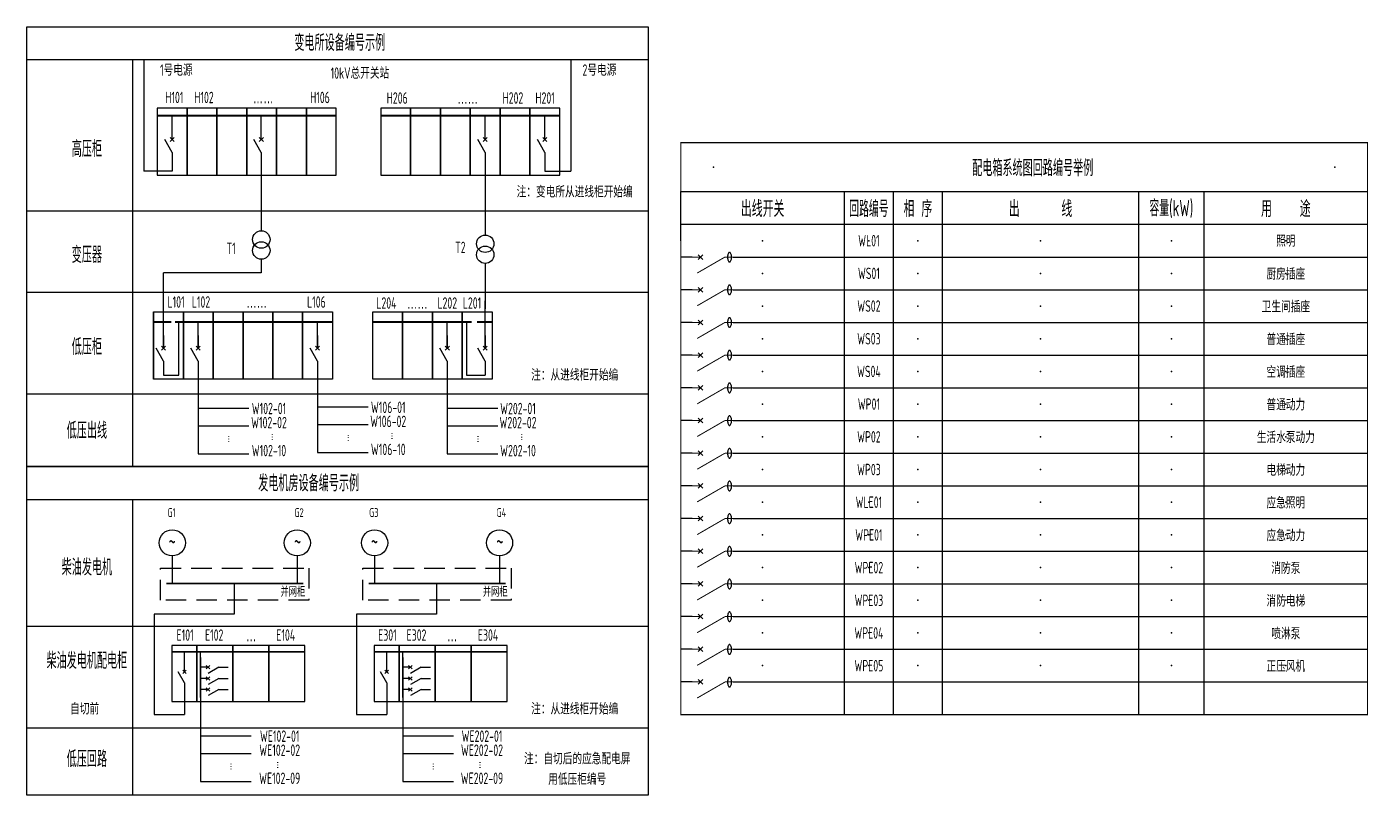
# Model space of a CAD drawing. Header units: millimetres. Extents: x -714894 to -525595, y 3400 to 234118.
# Drawn here: x -607345 to -566327, y 181895 to 205400 of the extents above; entities that cross this region are included whole.
import ezdxf
from ezdxf.enums import TextEntityAlignment as Align

# ---------------------------------------------------------------- set-up
doc = ezdxf.new("R2010")
doc.units = ezdxf.units.MM
doc.header["$LTSCALE"] = 500
doc.linetypes.add('HIDDEN', pattern=[0.375, 0.25, -0.125])
for name, color, linetype in [('0E-SY-L', 7, 'Continuous'), ('E-POWR-DEVC', 3, 'Continuous'), ('E-POWR-EQPM', 3, 'Continuous'), ('E-UNIV-AB', 10, 'Continuous'), ('E-UNIV-DIAG', 2, 'Continuous'), ('E-UNIV-NOTE', 6, 'Continuous'), ('E-UNIV-WIRE', 4, 'Continuous')]:
    doc.layers.add(name, color=color, linetype=linetype)
doc.styles.get("Standard").update_dxf_attribs({"font": '', "width": 0.7})
doc.styles.add('TH-STYLE3', font='tssdeng.shx', dxfattribs={"width": 0.65, "bigfont": 'tssdchn.shx'})
doc.styles.get('Standard').set_extended_font_data('SimSun')

# ---------------------------------------------------------------- blocks, each defined once
blk = doc.blocks.new('E-BQR101')
at = {"color": 3}
for p, q in [((-0.71, -3.21), (0.71, -1.79)), ((-0.71, -1.79), (0.71, -3.21))]:
    blk.add_line(p, q, dxfattribs=at)
at = {"color": 3, "const_width": 0.3}
for points in [[(0, 0), (0, -2.5)], [(0, -10), (-4.91, -1.5)], [(0, -10), (0, -12.5)]]:
    blk.add_lwpolyline(points, dxfattribs=at)
at = {"color": 3}
blk.add_lwpolyline([(-1.52, -11.39, 0.197687), (-1.44, -11.59, 0.098837), (-1.08, -11.83, 0.056196), (-0.64, -11.95, 0.042901), (-0.04, -12.01, 0.042901), (0.56, -11.95, 0.056196), (1.01, -11.83, 0.098837), (1.36, -11.59, 0.197687), (1.44, -11.39, 0.197687), (1.36, -11.19, 0.098837), (1.01, -10.95, 0.056196), (0.56, -10.82, 0.042901), (-0.04, -10.77, 0.042901), (-0.64, -10.82, 0.056196), (-1.08, -10.95, 0.098837), (-1.44, -11.19, 0.197687)], format="xyb", close=True, dxfattribs=at)
at = {"layer": 'E-UNIV-AB', "width": 0.6, "flags": 9}
blk.add_attdef('QR', text='', height=3.99, dxfattribs=at).set_placement((5, -4.95), align=Align.MIDDLE)

msp = doc.modelspace()

# ---------------------------------------------------------------- linework, layer by layer
msp.add_line((-587345, 198858), (-587345, 200358))
for p in [(-586345, 201108), (-576263, 201108), (-567345, 201108), (-584845, 198858), (-581595, 198858), (-580095, 198858), (-576345, 198858), (-572345, 198858), (-568845, 198858), (-584845, 197858), (-581595, 197858), (-580095, 197858), (-576345, 197858), (-572345, 197858), (-568845, 197858), (-584845, 196858), (-581595, 196858), (-580095, 196858), (-576345, 196858), (-572345, 196858), (-568845, 196858), (-584845, 195858), (-581595, 195858), (-580095, 195858), (-576345, 195858), (-572345, 195858), (-568845, 195858), (-584845, 194858), (-581595, 194858), (-580095, 194858), (-576345, 194858), (-572345, 194858), (-568845, 194858), (-584845, 193858), (-581595, 193858), (-580095, 193858), (-576345, 193858), (-572345, 193858), (-568845, 193858), (-584845, 192858), (-581595, 192858), (-580095, 192858), (-576345, 192858), (-572345, 192858), (-568845, 192858), (-584845, 191858), (-581595, 191858), (-580095, 191858), (-576345, 191858), (-572345, 191858), (-568845, 191858), (-584845, 190858), (-581595, 190858), (-580095, 190858), (-576345, 190858), (-572345, 190858), (-568845, 190858), (-584845, 189858), (-581595, 189858), (-580095, 189858), (-576345, 189858), (-572345, 189858), (-568845, 189858), (-584845, 188858), (-581595, 188858), (-580095, 188858), (-576345, 188858), (-572345, 188858), (-568845, 188858), (-584845, 187858), (-581595, 187858), (-580095, 187858), (-576345, 187858), (-572345, 187858), (-568845, 187858), (-584845, 186858), (-581595, 186858), (-580095, 186858), (-576345, 186858), (-572345, 186858), (-568845, 186858), (-584845, 185858), (-581595, 185858), (-580095, 185858), (-576345, 185858), (-572345, 185858), (-568845, 185858)]:
    msp.add_point(p)
at = {"layer": '0E-SY-L', "color": 3, "ltscale": 1.5}
for p, q in [((-593327, 201552), (-593327, 199029)), ((-593327, 198161), (-593327, 196777)), ((-593327, 195570), (-593327, 197013)), ((-594486, 195570), (-594486, 196372)), ((-593902, 196372), (-593902, 194740)), ((-594486, 195170), (-594486, 192338)), ((-593327, 195170), (-593327, 194740)), ((-593902, 194740), (-593327, 194740)), ((-594486, 193735), (-592939, 193735)), ((-594486, 193196), (-592939, 193196)), ((-594486, 192338), (-592939, 192338))]:
    msp.add_line(p, q, dxfattribs=at)
at = {"layer": '0E-SY-L', "ltscale": 1.5}
for p, q in [((-594486, 195954), (-594486, 195570)), ((-593327, 195954), (-593327, 195570))]:
    msp.add_line(p, q, dxfattribs=at)
at = {"layer": '0E-SY-L'}
for p, q in [((-602896, 189215), (-602896, 188370)), ((-599075, 189215), (-599075, 188370)), ((-596710, 189215), (-596710, 188370)), ((-592889, 189215), (-592889, 188370))]:
    msp.add_line(p, q, dxfattribs=at)
at = {"layer": '0E-SY-L', "color": 3, "ltscale": 1.5, "const_width": 64}
for points in [[(-596766, 196372), (-593741, 196372)], [(-593574, 196372), (-593118, 196372)]]:
    msp.add_lwpolyline(points, dxfattribs=at)
at = {"layer": 'E-POWR-EQPM'}
for p, q in [((-603770, 204400), (-603770, 200984)), ((-590713, 204400), (-590713, 200984)), ((-602901, 201952), (-602901, 202682)), ((-600175, 201952), (-600175, 202682)), ((-593327, 201952), (-593327, 202682)), ((-591503, 201952), (-591503, 202682)), ((-602901, 201552), (-602901, 200984)), ((-591503, 201552), (-591503, 200984)), ((-602901, 200984), (-603770, 200984)), ((-591503, 200984), (-590713, 200984)), ((-600175, 198291), (-600175, 197872)), ((-600175, 197872), (-603166, 197872)), ((-602694, 194740), (-602694, 196372)), ((-603166, 194740), (-602694, 194740)), ((-602033, 183707), (-600485, 183707)), ((-595846, 183707), (-594299, 183707)), ((-602033, 183174), (-600485, 183174)), ((-595846, 183174), (-594299, 183174)), ((-602033, 182316), (-600485, 182316)), ((-595846, 182316), (-594299, 182316))]:
    msp.add_line(p, q, dxfattribs=at)
at = {"layer": 'E-POWR-EQPM', "linetype": 'Continuous'}
for p, q in [((-602901, 201552), (-603125, 201951)), ((-602838, 202015), (-602963, 201890)), ((-602963, 202015), (-602838, 201890)), ((-600175, 201552), (-600399, 201951)), ((-600112, 202015), (-600237, 201890)), ((-600237, 202015), (-600112, 201890)), ((-593327, 201552), (-593551, 201951)), ((-593264, 202015), (-593389, 201890)), ((-593389, 202015), (-593264, 201890)), ((-591503, 201552), (-591728, 201951)), ((-591441, 202015), (-591566, 201890)), ((-591566, 202015), (-591441, 201890)), ((-603166, 195170), (-603391, 195569)), ((-603104, 195633), (-603229, 195507)), ((-603229, 195633), (-603104, 195507)), ((-602101, 195170), (-602326, 195569)), ((-602039, 195633), (-602164, 195507)), ((-602164, 195633), (-602039, 195507)), ((-598454, 195170), (-598678, 195569)), ((-598391, 195633), (-598516, 195507)), ((-598516, 195633), (-598391, 195507)), ((-594486, 195170), (-594711, 195569)), ((-594424, 195633), (-594549, 195507)), ((-594549, 195633), (-594424, 195507)), ((-593327, 195170), (-593551, 195569)), ((-593264, 195633), (-593389, 195507)), ((-593389, 195633), (-593264, 195507))]:
    msp.add_line(p, q, dxfattribs=at)
at = {"layer": 'E-POWR-EQPM', "ltscale": 1.5}
for p, q in [((-600175, 201552), (-600175, 199159)), ((-603166, 195570), (-603166, 197872)), ((-602101, 195570), (-602101, 196372)), ((-598454, 195570), (-598454, 196372)), ((-603166, 195954), (-603166, 195570)), ((-602101, 195954), (-602101, 195570)), ((-598454, 195954), (-598454, 195570)), ((-603166, 195170), (-603166, 194740)), ((-602101, 195170), (-602101, 192339)), ((-598454, 195170), (-598454, 192374)), ((-602101, 193737), (-600554, 193737)), ((-598454, 193772), (-596906, 193772)), ((-602101, 193198), (-600554, 193198)), ((-598454, 193233), (-596906, 193233)), ((-598454, 192374), (-596906, 192374)), ((-602101, 192339), (-600554, 192339)), ((-601005, 188370), (-601005, 187432)), ((-594818, 188370), (-594818, 187432)), ((-601005, 187432), (-603449, 187432)), ((-603449, 187432), (-603449, 184368)), ((-594818, 187432), (-597262, 187432)), ((-597262, 187432), (-597262, 184368)), ((-602526, 185670), (-602526, 186278)), ((-602032, 185812), (-602032, 186278)), ((-596340, 185670), (-596340, 186278)), ((-595846, 185812), (-595846, 186278)), ((-601857, 185860), (-601753, 185756)), ((-601857, 185756), (-601753, 185860)), ((-595670, 185860), (-595566, 185756)), ((-595670, 185756), (-595566, 185860)), ((-602526, 185337), (-602713, 185669)), ((-602474, 185722), (-602578, 185618)), ((-602578, 185722), (-602474, 185618)), ((-601805, 185808), (-602030, 185808)), ((-601805, 185468), (-602030, 185468)), ((-601857, 185520), (-601753, 185416)), ((-601857, 185416), (-601753, 185520)), ((-601471, 185808), (-601804, 185621)), ((-601471, 185468), (-601804, 185281)), ((-601471, 185808), (-601186, 185808)), ((-601471, 185468), (-601186, 185468)), ((-596340, 185337), (-596527, 185669)), ((-596288, 185722), (-596392, 185618)), ((-596392, 185722), (-596288, 185618)), ((-595618, 185808), (-595844, 185808)), ((-595618, 185468), (-595844, 185468)), ((-595670, 185520), (-595566, 185416)), ((-595670, 185416), (-595566, 185520)), ((-595285, 185808), (-595617, 185621)), ((-595285, 185468), (-595617, 185281)), ((-595285, 185808), (-595000, 185808)), ((-595285, 185468), (-595000, 185468)), ((-602526, 185337), (-602526, 184368)), ((-601805, 185128), (-602030, 185128)), ((-601805, 185128), (-602030, 185128)), ((-601857, 185180), (-601753, 185076)), ((-601857, 185076), (-601753, 185180)), ((-601857, 185180), (-601753, 185076)), ((-601857, 185076), (-601753, 185180)), ((-601471, 185128), (-601804, 184941)), ((-601471, 185128), (-601804, 184941)), ((-601471, 185128), (-601186, 185128)), ((-601471, 185128), (-601186, 185128)), ((-596340, 185337), (-596340, 184368)), ((-595618, 185128), (-595844, 185128)), ((-595618, 185128), (-595844, 185128)), ((-595670, 185180), (-595566, 185076)), ((-595670, 185076), (-595566, 185180)), ((-595670, 185180), (-595566, 185076)), ((-595670, 185076), (-595566, 185180)), ((-595285, 185128), (-595617, 184941)), ((-595285, 185128), (-595617, 184941)), ((-595285, 185128), (-595000, 185128)), ((-595285, 185128), (-595000, 185128)), ((-602032, 184874), (-602033, 182316)), ((-595846, 184874), (-595846, 182316)), ((-603449, 184368), (-602526, 184368)), ((-597262, 184368), (-596340, 184368))]:
    msp.add_line(p, q, dxfattribs=at)
at = {"layer": 'E-POWR-EQPM', "const_width": 64}
for points in [[(-597886, 202685), (-603357, 202685)], [(-591047, 202685), (-596518, 202685)]]:
    msp.add_lwpolyline(points, dxfattribs=at)
at = {"layer": 'E-POWR-EQPM'}
for points in [[(-602445, 202916), (-603357, 202916), (-603357, 200864), (-602445, 200864)], [(-601533, 202916), (-602445, 202916), (-602445, 200864), (-601533, 200864)], [(-600621, 202916), (-601533, 202916), (-601533, 200864), (-600621, 200864)], [(-599709, 202916), (-600621, 202916), (-600621, 200864), (-599709, 200864)], [(-598797, 202916), (-599709, 202916), (-599709, 200864), (-598797, 200864)], [(-597886, 202916), (-598797, 202916), (-598797, 200864), (-597886, 200864)], [(-595607, 202916), (-596518, 202916), (-596518, 200864), (-595607, 200864)], [(-594695, 202916), (-595607, 202916), (-595607, 200864), (-594695, 200864)], [(-593783, 202916), (-594695, 202916), (-594695, 200864), (-593783, 200864)], [(-592871, 202916), (-593783, 202916), (-593783, 200864), (-592871, 200864)], [(-591959, 202916), (-592871, 202916), (-592871, 200864), (-591959, 200864)], [(-591047, 202916), (-591959, 202916), (-591959, 200864), (-591047, 200864)], [(-603469, 196677), (-602557, 196677), (-602557, 194624), (-603469, 194624)], [(-602557, 196677), (-601645, 196677), (-601645, 194624), (-602557, 194624)], [(-601645, 196677), (-600733, 196677), (-600733, 194624), (-601645, 194624)], [(-600733, 196677), (-599822, 196677), (-599822, 194624), (-600733, 194624)], [(-599822, 196677), (-598910, 196677), (-598910, 194624), (-599822, 194624)], [(-598910, 196677), (-597998, 196677), (-597998, 194624), (-598910, 194624)], [(-596766, 196677), (-595854, 196677), (-595854, 194624), (-596766, 194624)], [(-595854, 196677), (-594942, 196677), (-594942, 194624), (-595854, 194624)], [(-594942, 196677), (-594030, 196677), (-594030, 194624), (-594942, 194624)], [(-594030, 196677), (-593118, 196677), (-593118, 194624), (-594030, 194624)]]:
    msp.add_lwpolyline(points, close=True, dxfattribs=at)
msp.add_lwpolyline([(-603469, 196677), (-603469, 194624)], dxfattribs=at)
at = {"layer": 'E-POWR-EQPM', "ltscale": 1.5}
for points, const_width in [([(-603469, 196372), (-602930, 196372)], 64), ([(-602810, 196372), (-597998, 196372)], 64), ([(-603081, 188370), (-598891, 188370)], 53.3), ([(-596894, 188370), (-592704, 188370)], 53.3), ([(-598844, 186280), (-602906, 186280)], 53.3), ([(-592658, 186280), (-596720, 186280)], 53.3), ([(-602032, 184874), (-602032, 186116)], 53.3), ([(-595846, 184874), (-595846, 186116)], 53.3)]:
    msp.add_lwpolyline(points, dxfattribs=dict(at, const_width=const_width))
at = {"layer": 'E-POWR-EQPM', "linetype": 'HIDDEN', "ltscale": 5}
for points in [[(-603252, 187859), (-603252, 188840), (-598719, 188840), (-598719, 187859)], [(-597066, 187859), (-597066, 188840), (-592533, 188840), (-592533, 187859)]]:
    msp.add_lwpolyline(points, close=True, dxfattribs=at)
at = {"layer": 'E-POWR-EQPM', "ltscale": 1.5}
for points in [[(-602146, 186473), (-602906, 186473), (-602906, 184763), (-602146, 184763)], [(-601046, 186473), (-602146, 186473), (-602146, 184763), (-601046, 184763)], [(-599945, 186473), (-601046, 186473), (-601046, 184763), (-599945, 184763)], [(-598844, 186473), (-599945, 186473), (-599945, 184763), (-598844, 184763)], [(-595960, 186473), (-596720, 186473), (-596720, 184763), (-595960, 184763)], [(-594859, 186473), (-595960, 186473), (-595960, 184763), (-594859, 184763)], [(-593758, 186473), (-594859, 186473), (-594859, 184763), (-593758, 184763)], [(-592658, 186473), (-593758, 186473), (-593758, 184763), (-592658, 184763)]]:
    msp.add_lwpolyline(points, close=True, dxfattribs=at)
at = {"layer": 'E-POWR-EQPM'}
for centre, radius in [((-600175, 198893), 267), ((-593327, 198763), 267), ((-600175, 198558), 267), ((-593327, 198428), 267), ((-602896, 189615), 400), ((-599075, 189615), 400), ((-596710, 189615), 400), ((-592889, 189615), 400)]:
    msp.add_circle(centre, radius, dxfattribs=at)
at = {"layer": 'E-UNIV-DIAG'}
for p, q in [((-607345, 204400), (-588345, 204400)), ((-604114, 204400), (-604114, 191945)), ((-587345, 200358), (-566345, 200358)), ((-582345, 199358), (-582345, 200358)), ((-580845, 199358), (-580845, 200358)), ((-579345, 199358), (-579345, 200358)), ((-573345, 199358), (-573345, 200358)), ((-571345, 199358), (-571345, 200358)), ((-607345, 199771), (-588345, 199771)), ((-582345, 198358), (-582345, 199358)), ((-580845, 198358), (-580845, 199358)), ((-579345, 198358), (-579345, 199358)), ((-573345, 198358), (-573345, 199358)), ((-571345, 198358), (-571345, 199358)), ((-585745, 198358), (-566345, 198358)), ((-582345, 197358), (-582345, 198358)), ((-580845, 197358), (-580845, 198358)), ((-579345, 197358), (-579345, 198358)), ((-573345, 197358), (-573345, 198358)), ((-571345, 197358), (-571345, 198358)), ((-585745, 197358), (-566345, 197358)), ((-582345, 196358), (-582345, 197358)), ((-580845, 196358), (-580845, 197358)), ((-579345, 196358), (-579345, 197358)), ((-573345, 196358), (-573345, 197358)), ((-571345, 196358), (-571345, 197358)), ((-607345, 197284), (-588345, 197284)), ((-585745, 196358), (-566345, 196358)), ((-582345, 195358), (-582345, 196358)), ((-580845, 195358), (-580845, 196358)), ((-579345, 195358), (-579345, 196358)), ((-573345, 195358), (-573345, 196358)), ((-571345, 195358), (-571345, 196358)), ((-585745, 195358), (-566345, 195358)), ((-582345, 194358), (-582345, 195358)), ((-580845, 194358), (-580845, 195358)), ((-579345, 194358), (-579345, 195358)), ((-573345, 194358), (-573345, 195358)), ((-571345, 194358), (-571345, 195358)), ((-607345, 194169), (-588345, 194169)), ((-585745, 194358), (-566345, 194358)), ((-582345, 193358), (-582345, 194358)), ((-580845, 193358), (-580845, 194358)), ((-579345, 193358), (-579345, 194358)), ((-573345, 193358), (-573345, 194358)), ((-571345, 193358), (-571345, 194358)), ((-585745, 193358), (-566345, 193358)), ((-582345, 192358), (-582345, 193358)), ((-580845, 192358), (-580845, 193358)), ((-579345, 192358), (-579345, 193358)), ((-573345, 192358), (-573345, 193358)), ((-571345, 192358), (-571345, 193358)), ((-585745, 192358), (-566345, 192358)), ((-582345, 191358), (-582345, 192358)), ((-580845, 191358), (-580845, 192358)), ((-579345, 191358), (-579345, 192358)), ((-573345, 191358), (-573345, 192358)), ((-571345, 191358), (-571345, 192358)), ((-585745, 191358), (-566345, 191358)), ((-582345, 190358), (-582345, 191358)), ((-580845, 190358), (-580845, 191358)), ((-579345, 190358), (-579345, 191358)), ((-573345, 190358), (-573345, 191358)), ((-571345, 190358), (-571345, 191358)), ((-607345, 190945), (-588345, 190945)), ((-604114, 190945), (-604114, 181895)), ((-585745, 190358), (-566345, 190358)), ((-582345, 189358), (-582345, 190358)), ((-580845, 189358), (-580845, 190358)), ((-579345, 189358), (-579345, 190358)), ((-573345, 189358), (-573345, 190358)), ((-571345, 189358), (-571345, 190358)), ((-585745, 189358), (-566345, 189358)), ((-582345, 188358), (-582345, 189358)), ((-580845, 188358), (-580845, 189358)), ((-579345, 188358), (-579345, 189358)), ((-573345, 188358), (-573345, 189358)), ((-571345, 188358), (-571345, 189358)), ((-585745, 188358), (-566345, 188358)), ((-582345, 187358), (-582345, 188358)), ((-580845, 187358), (-580845, 188358)), ((-579345, 187358), (-579345, 188358)), ((-573345, 187358), (-573345, 188358)), ((-571345, 187358), (-571345, 188358)), ((-607345, 187069), (-588345, 187069)), ((-585745, 187358), (-566345, 187358)), ((-582345, 186358), (-582345, 187358)), ((-580845, 186358), (-580845, 187358)), ((-579345, 186358), (-579345, 187358)), ((-573345, 186358), (-573345, 187358)), ((-571345, 186358), (-571345, 187358)), ((-585745, 186358), (-566345, 186358)), ((-582345, 185358), (-582345, 186358)), ((-580845, 185358), (-580845, 186358)), ((-579345, 185358), (-579345, 186358)), ((-573345, 185358), (-573345, 186358)), ((-571345, 185358), (-571345, 186358)), ((-585745, 185358), (-566345, 185358)), ((-582345, 184358), (-582345, 185358)), ((-580845, 184358), (-580845, 185358)), ((-579345, 184358), (-579345, 185358)), ((-573345, 184358), (-573345, 185358)), ((-571345, 184358), (-571345, 185358)), ((-607345, 183955), (-588345, 183955))]:
    msp.add_line(p, q, dxfattribs=at)
for points in [[(-607345, 205400), (-588345, 205400), (-588345, 191945), (-607345, 191945)], [(-607345, 191945), (-588345, 191945), (-588345, 181895), (-607345, 181895)]]:
    msp.add_lwpolyline(points, close=True, dxfattribs=at)
at = {"layer": 'E-UNIV-DIAG', "const_width": 35}
for points in [[(-587345, 199358), (-587345, 201858), (-566345, 201858), (-566345, 199358)], [(-566345, 199358), (-587345, 199358)], [(-587345, 199358), (-587345, 198358)], [(-566345, 198358), (-566345, 199358)], [(-587345, 198358), (-587345, 197358)], [(-566345, 197358), (-566345, 198358)], [(-587345, 197358), (-587345, 196358)], [(-566345, 196358), (-566345, 197358)], [(-587345, 196358), (-587345, 195358)], [(-566345, 195358), (-566345, 196358)], [(-587345, 195358), (-587345, 194358)], [(-566345, 194358), (-566345, 195358)], [(-587345, 194358), (-587345, 193358)], [(-566345, 193358), (-566345, 194358)], [(-587345, 193358), (-587345, 192358)], [(-566345, 192358), (-566345, 193358)], [(-587345, 192358), (-587345, 191358)], [(-566345, 191358), (-566345, 192358)], [(-587345, 191358), (-587345, 190358)], [(-566345, 190358), (-566345, 191358)], [(-587345, 190358), (-587345, 189358)], [(-566345, 189358), (-566345, 190358)], [(-587345, 189358), (-587345, 188358)], [(-566345, 188358), (-566345, 189358)], [(-587345, 188358), (-587345, 187358)], [(-566345, 187358), (-566345, 188358)], [(-587345, 187358), (-587345, 186358)], [(-566345, 186358), (-566345, 187358)], [(-587345, 186358), (-587345, 185358)], [(-566345, 185358), (-566345, 186358)], [(-587345, 185358), (-587345, 184358), (-566345, 184358), (-566345, 185358)]]:
    msp.add_lwpolyline(points, dxfattribs=at)
at = {"layer": 'E-UNIV-WIRE'}
for p, q in [((-586995, 198358), (-587345, 198358)), ((-586995, 197358), (-587345, 197358)), ((-586995, 196358), (-587345, 196358)), ((-586995, 195358), (-587345, 195358)), ((-586995, 194358), (-587345, 194358)), ((-586995, 193358), (-587345, 193358)), ((-586995, 192358), (-587345, 192358)), ((-586995, 191358), (-587345, 191358)), ((-586995, 190358), (-587345, 190358)), ((-586995, 189358), (-587345, 189358)), ((-586995, 188358), (-587345, 188358)), ((-586995, 187358), (-587345, 187358)), ((-586995, 186358), (-587345, 186358)), ((-586995, 185358), (-587345, 185358))]:
    msp.add_line(p, q, dxfattribs=at)

# ---------------------------------------------------------------- block references
at = {"layer": 'E-POWR-DEVC', "xscale": 100, "yscale": 100, "zscale": 100, "rotation": 90}
for p in [(-586995, 198358), (-586995, 197358), (-586995, 196358), (-586995, 195358), (-586995, 194358), (-586995, 193358), (-586995, 192358), (-586995, 191358), (-586995, 190358), (-586995, 189358), (-586995, 188358), (-586995, 187358), (-586995, 186358), (-586995, 185358)]:
    msp.add_blockref('E-BQR101', p, dxfattribs=at)

# ---------------------------------------------------------------- texts
at = {"layer": '0E-SY-L', "color": 3, "ltscale": 1.5, "style": 'TH-STYLE3', "width": 0.65}
msp.add_text('…', height=267, rotation=90, dxfattribs=at).set_placement((-593525, 192792), align=Align.CENTER)
at = {"layer": 'E-POWR-EQPM', "style": 'TH-STYLE3', "width": 0.65}
for p in [(-601148, 192794), (-597493, 192829), (-601080, 182770), (-594893, 182770)]:
    msp.add_text('…', height=267, rotation=90, dxfattribs=at).set_placement(p, align=Align.CENTER)
at = {"layer": 'E-POWR-EQPM', "linetype": 'HIDDEN', "ltscale": 1.5, "style": 'TH-STYLE3', "width": 0.65}
for p in [(-602901, 189368), (-599064, 189368), (-596715, 189368), (-592878, 189368)]:
    msp.add_text('~', height=533, dxfattribs=at).set_placement(p, align=Align.CENTER)
at = {"layer": 'E-UNIV-NOTE', "style": 'TH-STYLE3'}
for s, height, width, p in [('变电所设备编号示例', 500, 0.65, (-597775, 204942)), ('高压柜', 500, 0.65, (-605508, 201694)), ('配电箱系统图回路编号举例', 500, 0.65, (-576585, 201108)), ('出线开关', 500, 0.7, (-584845, 199858)), ('回路编号', 500, 0.5, (-581595, 199858)), ('相 序', 500, 0.7, (-580095, 199858)), ('出      线', 500, 0.7, (-576345, 199858)), ('容量(kW)', 500, 0.6, (-572345, 199858)), ('用    途', 500, 0.7, (-568845, 199858)), ('WL01', 350, 0.65, (-581595, 198858)), ('照明', 350, 0.65, (-568845, 198858)), ('变压器', 500, 0.65, (-605508, 198456)), ('WS01', 350, 0.65, (-581595, 197858)), ('厨房插座', 350, 0.65, (-568845, 197858)), ('WS02', 350, 0.65, (-581595, 196858)), ('卫生间插座', 350, 0.65, (-568845, 196858)), ('低压柜', 500, 0.65, (-605508, 195636)), ('WS03', 350, 0.65, (-581595, 195858)), ('普通插座', 350, 0.65, (-568845, 195858)), ('WS04', 350, 0.65, (-581595, 194858)), ('空调插座', 350, 0.65, (-568845, 194858)), ('WP01', 350, 0.65, (-581595, 193858)), ('普通动力', 350, 0.65, (-568845, 193858)), ('低压出线', 500, 0.65, (-605508, 193076)), ('WP02', 350, 0.65, (-581595, 192858)), ('生活水泵动力', 350, 0.65, (-568845, 192858)), ('WP03', 350, 0.65, (-581595, 191858)), ('电梯动力', 350, 0.65, (-568845, 191858)), ('发电机房设备编号示例', 500, 0.65, (-598726, 191467)), ('WLE01', 350, 0.65, (-581595, 190858)), ('应急照明', 350, 0.65, (-568845, 190858)), ('WPE01', 350, 0.65, (-581595, 189858)), ('应急动力', 350, 0.65, (-568845, 189858)), ('柴油发电机', 500, 0.65, (-605508, 188894)), ('WPE02', 350, 0.65, (-581595, 188858)), ('消防泵', 350, 0.65, (-568845, 188858)), ('WPE03', 350, 0.65, (-581595, 187858)), ('消防电梯', 350, 0.65, (-568845, 187858)), ('喷淋泵', 350, 0.65, (-568845, 186858)), ('WPE04', 350, 0.65, (-581595, 186858)), ('柴油发电机配电柜', 500, 0.65, (-605508, 186037)), ('WPE05', 350, 0.65, (-581595, 185858)), ('正压风机', 350, 0.65, (-568845, 185858)), ('低压回路', 500, 0.65, (-605508, 183027))]:
    msp.add_text(s, height=height, dxfattribs=dict(at, width=width)).set_placement(p, align=Align.MIDDLE)
at = {"layer": 'E-UNIV-NOTE', "style": 'TH-STYLE3', "width": 0.65}
for s, p in [('1号电源', (-602773, 203902)), ('2号电源', (-589835, 203902)), ('10kV总开关站', (-597158, 203810)), ('H101', (-602834, 203064)), ('H102', (-601927, 203064)), ('……', (-600117, 203064)), ('H106', (-598380, 203064)), ('H206', (-596018, 203048)), ('……', (-593863, 203048)), ('H202', (-592481, 203048)), ('H201', (-591496, 203048)), ('注：变电所从进线柜开始编', (-590592, 200178)), ('T1', (-601097, 198449)), ('T2', (-594087, 198476)), ('L101', (-602781, 196808)), ('L102', (-602019, 196808)), ('L106', (-598490, 196808)), ('L204', (-596349, 196776)), ('L202', (-594488, 196776)), ('L201', (-593731, 196776)), ('……', (-600314, 196808)), ('……', (-595406, 196776)), ('注：从进线柜开始编', (-590592, 194576)), ('W102-01', (-599940, 193549)), ('W106-01', (-596293, 193584)), ('W202-01', (-592325, 193548)), ('W102-02', (-599940, 193120)), ('W106-02', (-596293, 193155)), ('W202-02', (-592325, 193119)), ('W102-10', (-599940, 192262)), ('W106-10', (-596293, 192297)), ('W202-10', (-592325, 192260)), ('E101', (-602504, 186618)), ('E102', (-601615, 186618)), ('…', (-600482, 186604)), ('E104', (-599427, 186618)), ('E301', (-596317, 186618)), ('E302', (-595429, 186618)), ('…', (-594336, 186604)), ('E304', (-593241, 186618)), ('自切前', (-605576, 184362)), ('注：从进线柜开始编', (-590592, 184362)), ('WE102-01', (-599612, 183526)), ('WE202-01', (-593426, 183526)), ('WE102-02', (-599612, 183097)), ('WE202-02', (-593426, 183097)), ('注：自切后的应急配电屏', (-590513, 182837)), ('WE102-09', (-599612, 182238)), ('WE202-09', (-593426, 182238)), ('用低压柜编号', (-590513, 182210))]:
    msp.add_text(s, height=350, dxfattribs=at).set_placement(p, align=Align.CENTER)
for p in [(-599816, 192849), (-596160, 192884), (-592192, 192848), (-599649, 182818), (-593463, 182818)]:
    msp.add_text('…', height=267, rotation=90, dxfattribs=at).set_placement(p, align=Align.CENTER)
at = {"layer": 'E-UNIV-NOTE', "linetype": 'Continuous', "style": 'TH-STYLE3', "width": 0.65}
for s, height, p in [('G1', 266.7, (-602919, 190408)), ('G2', 266.7, (-599020, 190408)), ('G3', 266.7, (-596733, 190408)), ('G4', 266.7, (-592833, 190408)), ('并网柜', 300, (-599208, 187965)), ('并网柜', 300, (-593022, 187965))]:
    msp.add_text(s, height=height, dxfattribs=at).set_placement(p, align=Align.CENTER)

doc.saveas('drawing.dxf')
